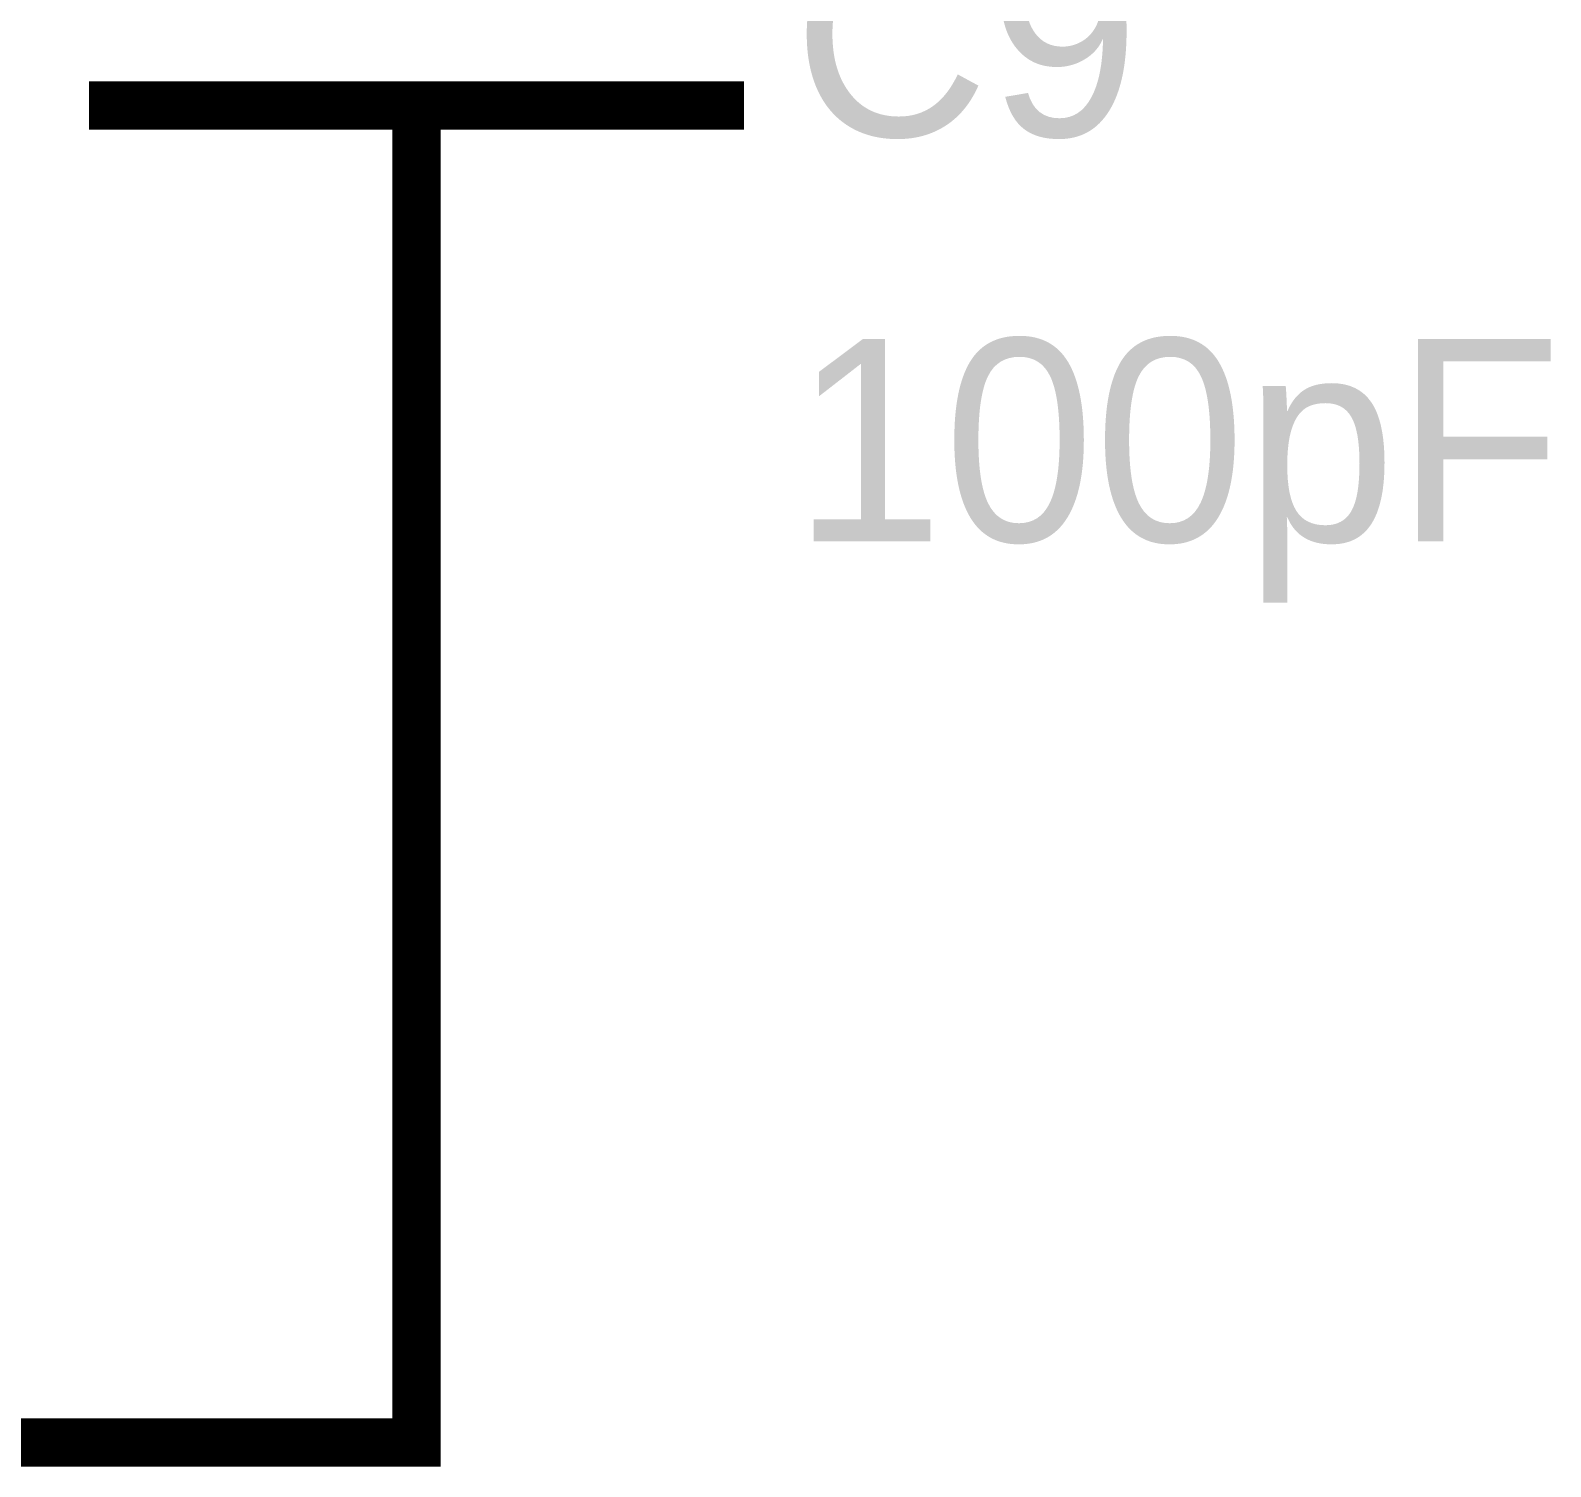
# Model space of a CAD drawing. Header units: millimetres. Extents: x 0 to 394, y 0 to 282.
# Drawn here: x 27.61 to 37.05, y 174.85 to 183.77 of the extents above; entities that cross this region are included whole.
import ezdxf

# ---------------------------------------------------------------- set-up
doc = ezdxf.new("R2010")
doc.units = ezdxf.units.MM
doc.layers.add('Sheet', color=255, linetype='Continuous')

msp = doc.modelspace()

# ---------------------------------------------------------------- linework, layer by layer
at = {"layer": 'Sheet', "const_width": 0.2997}
for points in [[(32.0409, 183.2992), (27.9754, 183.2992)], [(30.0082, 182.5355), (30.0082, 183.2992)], [(30.0082, 182.5355), (30.0082, 179.9973)], [(20.0129, 179.9973), (20.0129, 174.9996), (30.0082, 174.9996), (30.0082, 179.9973)]]:
    msp.add_lwpolyline(points, dxfattribs=at)

# ---------------------------------------------------------------- texts
at = {"layer": 'Sheet'}
for s, p in [('C9', (32.3441, 183.1083)), ('100pF', (32.3441, 180.5925))]:
    msp.add_text(s, height=1.25786, dxfattribs=at).set_placement(p)

doc.saveas('drawing.dxf')
